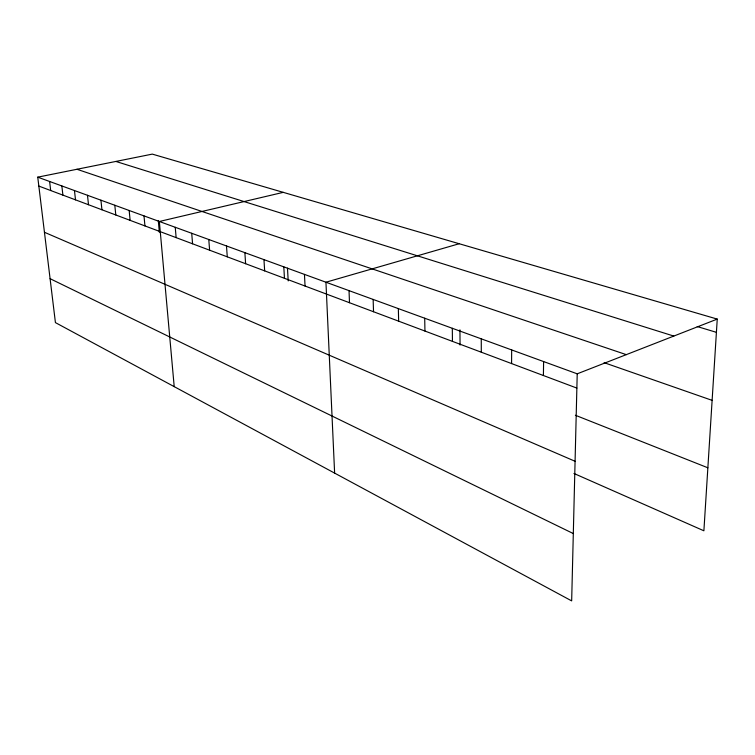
<?xml version="1.0" encoding="UTF-8"?>
<svg xmlns="http://www.w3.org/2000/svg" width="755" height="755" viewBox="0 0 755 755"><rect width="100%" height="100%" fill="white"/><g stroke="black" fill="none" stroke-linecap="round" stroke-linejoin="round"><path stroke-width="1.13" d="M511.579 363.58L511.663 349.914M543.402 375.528L543.609 361.56M717.25 319.091L577.216 373.819L571.667 600.886L55.426 322.611L37.75 177.161L152.293 154.114L717.25 319.091L703.887 530.793L573.96 473.47M459.191 243.733L325.943 282.219L334.625 473.111M283.257 192.355L159.352 221.489L174.207 386.645M697.214 326.547L716.41 332.332M115.874 161.447L673.809 336.069M76.953 169.271L626.291 354.642M604.104 362.664L712.116 400.358M37.75 177.161L577.216 373.819M38.835 186.079L576.867 388.089M575.376 415.25L707.86 467.789M44.441 232.276L575.083 461.277M50.085 278.68L573.309 533.568M49.613 181.483L50.689 190.534M61.844 185.947L62.901 195.12M74.462 190.543L75.509 199.848M87.486 195.29L88.505 204.728M100.925 200.188L101.934 209.767M114.807 205.247L115.798 214.977M129.162 210.485L130.124 220.356M143.997 215.892L144.941 225.915M158.295 220.649L159.352 232.304M175.245 227.283L176.132 237.627M191.713 233.286L192.572 243.799M208.786 239.505L209.607 250.198M226.491 245.96L227.274 256.832M244.875 252.661L245.611 263.721M263.957 259.626L264.665 270.866M287.485 268.138L288.202 280.917M283.805 266.855L284.456 278.302M304.454 274.386L305.048 286.032M349.027 290.637L349.499 302.727M373.14 299.424L373.536 311.749M398.338 308.606L398.659 321.177M424.706 318.214L424.942 331.049M452.311 328.283L452.453 341.383M459.937 329.841L460.069 345.054M481.265 338.835L481.303 352.207"/></g></svg>
